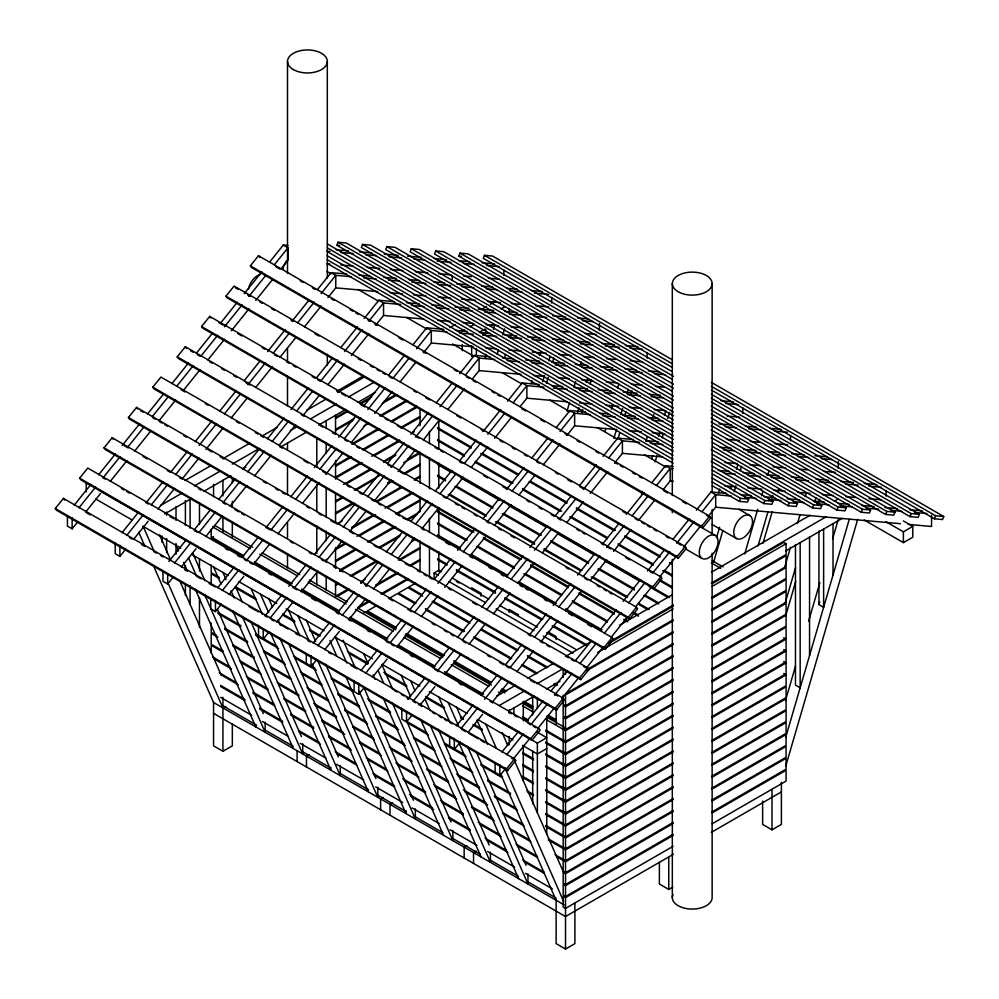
<?xml version="1.0" encoding="UTF-8"?>
<svg xmlns="http://www.w3.org/2000/svg" width="999" height="999" viewBox="0 0 999 999"><rect width="100%" height="100%" fill="white"/><g stroke="black" fill="none" stroke-linecap="round" stroke-linejoin="round"><path stroke-width="1.5" d="M485.152 357.842L486.026 354.857M493.419 329.47L494.73 324.987M497.152 354.295L498.451 349.825M502.809 334.89L504.545 328.921M504.645 357.48L505.519 354.495M510.739 336.551L511.613 333.554M531.181 383.666L532.042 380.694M539.423 355.357L540.297 352.385M542.732 381.643L544.467 375.674M548.813 360.776L550.112 356.306M546.441 383.366L548.189 377.385M552.547 362.425L553.846 357.942M566.982 411.301L569.592 402.36M573.926 387.462L575.674 381.506M580.444 365.11L581.318 362.137M577.672 412.25L578.97 407.779M586.351 382.455L587.225 379.47M581.805 412.512L582.679 409.528M590.084 384.103L591.396 379.62M604.957 431.493L605.831 428.509M611.475 409.14L612.774 404.67M617.557 388.274L618.856 383.803M613.91 438.399L616.52 429.458M620.854 414.56L622.602 408.603M626.935 393.693L628.246 389.223M618.044 438.673L619.78 432.692M624.575 416.246L625.886 411.763M631.118 393.818L631.992 390.821M645.978 441.246L647.277 436.775M652.921 417.407L653.796 414.423M641.458 494.343L642.332 491.371M651.885 458.578L652.759 455.606M658.403 436.238L659.265 433.254M664.485 415.372L665.784 410.901M655.144 461.85L656.892 455.869M662.125 437.924L663.423 433.429M667.794 418.481L669.53 412.5M718.456 493.531L719.755 489.06M716.545 537.699L719.592 527.26M730.881 488.523L731.755 485.539M736.525 469.155L737.836 464.685M713.661 562.025L722.814 530.619M734.153 491.733L735.901 485.751M740.259 470.804L741.57 466.321M744.705 553.946L757.729 509.253M761.65 495.841L762.949 491.371M767.731 474.975L769.03 470.504M758.004 545.966L767.994 511.688M771.902 498.276L772.764 495.304M762.974 543.319L772.127 511.913M777.796 492.482L778.671 489.485M784.852 566.683L790.496 547.315M797.452 523.476L800.062 514.535M805.269 496.653L806.143 493.681M785.114 603.396L795.541 567.632M814.66 502.072L815.958 497.602M785.701 615.834L795.728 581.443M818.83 502.185L819.704 499.2M785.501 700.474L795.516 666.133M808.578 621.328L819.892 582.504M832.517 539.198L838.173 519.792M823.626 529.095L823.626 607.305L818.93 604.595L819.792 601.673M785.738 737.25L849.3 519.23M785.751 766.108L857.679 519.38M673.301 439.448L336.963 245.267L338.137 242.245L346.266 242.969L673.151 431.693M673.226 419.83L370.654 245.155L362.525 244.418L361.351 247.452L673.376 427.597M673.289 407.979L395.042 247.327L386.913 246.603L385.739 249.625L673.451 415.734M673.363 396.116L419.418 249.5L411.288 248.776L410.114 251.798L672.165 403.097M673.438 384.253L443.806 251.686L435.676 250.961L434.503 253.983L672.24 391.233M672.315 379.37L458.891 256.156L460.064 253.134L468.194 253.858L672.152 371.616M672.227 359.765L492.569 256.044L484.453 255.319L483.279 258.341L672.377 367.52M739.347 501.386L740.521 498.364L748.651 499.088L747.477 502.11L739.347 501.386L712.337 485.789M763.736 503.558L764.909 500.536L773.039 501.261L771.865 504.283L763.736 503.558L712.399 473.926M788.124 505.744L789.297 502.709L797.414 503.446L796.253 506.468L788.124 505.744L711.126 461.288M812.499 507.917L813.673 504.895L821.802 505.619L820.629 508.641L812.499 507.917L711.201 449.425M836.887 510.089L838.061 507.067L846.19 507.792L845.017 510.826L836.887 510.089L711.263 437.574M861.275 512.275L862.449 509.253L870.579 509.977L869.405 512.999L861.275 512.275L711.338 425.711M885.663 514.448L886.825 511.426L894.954 512.15L893.78 515.172L885.663 514.448L711.413 413.848M910.039 516.633L911.213 513.611L919.342 514.335L918.168 517.357L910.039 516.633L711.475 401.998M934.427 518.806L935.601 515.784L943.73 516.508L942.556 519.53L934.427 518.806L711.55 390.134M55.27 508.516L63.399 498.401L514.547 758.878L515.721 760.539L507.592 770.654L56.444 510.189L55.27 508.516L506.431 768.98L507.592 770.654M79.658 478.184L87.787 468.069L538.936 728.533L540.109 730.207L531.98 740.321L80.832 479.845L79.658 478.184L530.806 738.648L531.98 740.321M104.046 447.839L112.175 437.737L563.324 698.201L564.497 699.874L556.368 709.989L105.22 449.513L104.046 447.839L555.194 708.316L556.368 709.989M128.421 417.507L136.551 407.392L587.712 667.869L588.886 669.542L580.756 679.645L129.595 419.18L128.421 417.507L579.582 677.984L580.756 679.645M152.81 387.175L160.939 377.06L612.087 637.537L613.261 639.198L605.132 649.313L153.983 388.848L152.81 387.175L603.958 647.652L605.132 649.313M177.198 356.843L185.327 346.728L636.475 607.205L637.649 608.866L629.52 618.98L178.371 358.504L177.198 356.843L628.346 617.307L629.52 618.98M201.586 326.511L209.703 316.396L660.863 576.86L662.037 578.533L653.908 588.648L202.747 328.172L201.586 326.511L652.734 586.975L653.908 588.648M225.961 296.166L234.091 286.064L685.252 546.528L686.425 548.201L678.296 558.304L227.135 297.839L225.961 296.166L677.122 556.643L678.296 558.304M250.349 265.834L258.479 255.719L709.627 516.196L710.801 517.869L702.672 527.971L701.498 526.311L250.349 265.834L251.523 267.507L715.284 535.452A13.274 7.667 -60 0 1 711.076 556.006A13.274 7.667 -60 0 1 699.587 549.375A13.274 7.667 -60 0 1 715.284 535.452M74.276 505.094L90.884 484.44M98.701 474.712L115.297 454.058M122.14 445.554L139.723 423.676M147.54 413.961L163.162 394.518M171.953 383.579L188.561 362.924M196.378 353.209L212 333.766M220.791 322.827L237.4 302.173M244.243 293.656L261.825 271.79M269.63 262.063L283.304 245.055L287.974 245.467M78.971 507.804L95.579 487.15M103.384 477.422L119.992 456.768M127.81 447.053L143.431 427.609M152.223 416.67L167.857 397.227M176.648 386.288L193.257 365.634M201.074 355.919L217.67 335.252M224.513 326.748L242.095 304.882M248.926 296.366L265.534 275.712M274.325 264.772L287.999 247.764L283.304 245.055M67.433 516.383L67.433 526.111L72.128 528.821L77.997 521.54M85.802 511.813L100.462 493.581M110.227 481.431L126.836 460.776M134.64 451.061L150.275 431.618M159.066 420.679L175.674 400.025M183.491 390.297L200.087 369.642M207.904 359.927L224.513 339.26M231.343 330.756L248.926 308.891M255.769 300.374L272.377 279.72M281.169 268.781L287.999 260.277L287.999 247.764M122.053 532.679L138.649 512.025M146.466 502.297L163.074 481.643M170.891 471.915L187.5 451.261M195.305 441.546L211.913 420.891M219.73 411.163L236.338 390.509M244.143 380.781L259.777 361.338M267.595 351.623L285.177 329.745M292.008 321.241L308.616 300.587M317.407 289.648L331.081 272.64L346.616 274.026M126.736 535.389L143.344 514.735M151.161 505.007L167.77 484.353M175.587 474.625L192.183 453.971M199.026 445.467L216.608 423.588M224.425 413.873L240.047 394.43M247.864 384.715L265.447 362.837M273.264 353.122L288.886 333.678M297.677 322.739L314.285 302.085M321.129 293.569L335.776 275.349L351.311 276.735M115.21 542.569L115.21 553.696L119.905 556.406L125.762 549.113M133.579 539.398L148.227 521.166M158.004 509.015L174.6 488.361M182.417 478.633L199.026 457.979M205.856 449.475L223.439 427.597M231.256 417.882L246.89 398.439M255.682 387.5L272.29 366.845M280.095 357.13L295.729 337.687M304.52 326.748L321.129 306.094M327.959 297.577L335.776 287.862L335.776 275.349L331.081 272.64M168.843 561.475L186.426 539.597M194.243 529.882L209.865 510.439M218.656 499.5L235.264 478.846M243.082 469.118L259.69 448.464M267.507 438.748L284.103 418.094M290.946 409.578L308.529 387.712M316.346 377.984L331.968 358.541M340.759 347.615L357.367 326.948M364.198 318.444L378.858 300.224L394.38 301.611M174.513 562.974L190.147 543.531M198.938 532.592L215.534 511.938M223.351 502.21L239.96 481.555M247.777 471.828L264.385 451.173M272.19 441.458L288.798 420.791M296.616 411.076L312.237 391.633M321.029 380.694L337.637 360.04M344.48 351.536L362.063 329.658M368.893 321.154L383.554 302.934L400.636 304.458M162.987 571.553L162.987 581.281L167.682 583.99L173.539 576.698M181.356 566.982L196.004 548.751M205.769 536.6L222.377 515.946M230.195 506.218L246.803 485.564M254.608 475.836L271.216 455.182M279.033 445.467L295.642 424.8M303.446 415.084L319.081 395.641M327.872 384.702L344.48 364.048M351.311 355.544L368.893 333.666M375.736 325.162L383.554 315.447L383.554 302.934L378.858 300.224M217.595 587.837L234.203 567.182M242.02 557.467L258.616 536.8M266.433 527.085L283.042 506.431M290.859 496.703L307.455 476.048M314.298 467.544L331.88 445.666M338.723 437.162L355.319 416.508M364.111 405.569L379.745 386.126M388.536 375.187L404.158 355.744M412.949 344.817L426.623 327.797L443.706 329.333M222.29 590.546L238.898 569.892M246.703 560.177L263.311 539.51M271.129 529.795L286.75 510.352M295.542 499.413L312.15 478.758M319.967 469.031L336.576 448.376M344.393 438.661L360.989 418.007M367.832 409.49L385.414 387.624M393.231 377.897L408.853 358.454M416.67 348.738L431.318 330.507L446.853 331.893M210.764 599.125L210.764 608.866L215.447 611.575L221.316 604.283M229.121 594.555L243.781 576.336M253.546 564.185L270.155 543.518M277.959 533.803L294.568 513.149M302.385 503.421L318.993 482.767M325.824 474.263L342.432 453.608M351.223 442.669L366.858 423.226M374.662 413.499L392.245 391.633M400.062 381.905L415.696 362.462M423.501 352.747L431.318 343.019L431.318 330.507L426.623 327.797M265.372 615.421L281.98 594.767M288.811 586.263L306.393 564.385M314.21 554.67L329.832 535.227M338.624 524.288L355.232 503.633M363.049 493.906L378.671 474.463M387.462 463.536L404.071 442.869M410.914 434.365L428.496 412.5M436.313 402.772L451.935 383.329M459.752 373.614L474.4 355.382L489.935 356.768M270.067 618.131L286.663 597.477M294.48 587.749L311.089 567.095M318.906 557.38L335.502 536.713M343.319 526.997L358.953 507.554M367.744 496.615L384.34 475.961M391.183 467.457L408.766 445.579M415.609 437.075L432.205 416.421M440.022 406.693L456.63 386.039M465.422 375.1L479.095 358.092L494.63 359.478M258.529 625.324L258.529 636.438L263.224 639.148L269.081 631.868M276.898 622.14L292.532 602.697M301.323 591.758L317.919 571.103M325.736 561.388L342.345 540.721M350.162 531.006L365.784 511.563M374.575 500.624L391.183 479.97M398.027 471.466L415.609 449.587M423.414 439.872L439.048 420.429M447.839 409.49L464.448 388.836M472.252 379.108L479.095 370.604L479.095 358.092L474.4 355.382M313.137 643.006L329.745 622.352M337.562 612.624L354.17 591.97M361.001 583.466L378.584 561.588M386.401 551.873L402.035 532.43M410.826 521.49L427.422 500.836M435.239 491.108L451.848 470.454M459.665 460.739L476.261 440.072M483.104 431.568L500.686 409.702M507.529 401.186L522.177 382.967L539.26 384.49M317.832 645.716L334.44 625.062M342.257 615.334L358.866 594.68M365.696 586.176L382.305 565.509M391.096 554.582L406.718 535.139M415.509 524.2L432.117 503.546M439.935 493.818L455.556 474.375M464.348 463.449L480.956 442.782M487.799 434.278L504.408 413.623M513.199 402.684L526.873 385.676L543.956 387.2M306.306 654.295L306.306 664.023L311.001 666.733L316.858 659.44M324.675 649.725L339.323 631.493M349.088 619.343L365.696 598.688M373.514 588.96L389.135 569.517M397.927 558.591L414.535 537.924M422.352 528.209L438.961 507.554M446.765 497.827L463.374 477.172M471.191 467.445L487.799 446.79M494.63 438.286L511.238 417.632M520.029 406.693L526.873 398.189L526.873 385.676L522.177 382.967M360.914 670.591L377.522 649.924M385.339 640.209L401.935 619.555M409.752 609.827L426.361 589.173M434.178 579.445L450.774 558.791M457.617 550.287L475.199 528.409M483.017 518.693L498.638 499.25M506.456 489.535L524.038 467.657M531.855 457.942L547.477 438.499M556.268 427.56L569.954 410.552L585.476 411.938M365.609 673.301L382.217 652.634M390.022 642.919L405.656 623.476M414.448 612.537L431.056 591.883M437.887 583.379L455.469 561.5M463.286 551.785L478.921 532.342M487.712 521.403L504.308 500.749M512.125 491.021L527.759 471.578M536.55 460.651L553.146 439.985M559.989 431.481L574.637 413.249L590.172 414.647M354.083 680.481L354.083 691.608L358.766 694.317L363.648 688.236M372.44 677.31L387.1 659.078M396.865 646.927L413.474 626.273M421.291 616.545L437.887 595.891M444.73 587.387L462.312 565.509M470.129 555.794L485.751 536.351M494.542 525.412L511.151 504.757M518.968 495.029L534.59 475.586M543.381 464.66L559.989 443.993M566.833 435.489L574.637 425.774L574.637 413.249L569.954 410.552M407.717 699.387L425.299 677.509M433.104 667.794L448.738 648.351M457.53 637.412L474.138 616.758M481.943 607.03L498.551 586.376M506.368 576.648L522.976 555.993M529.807 547.489L547.39 525.611M555.207 515.896L570.841 496.453M579.632 485.514L596.228 464.86M603.071 456.356L617.719 438.124L633.254 439.51M413.386 700.873L429.982 680.219M437.799 670.504L454.408 649.837M462.225 640.122L478.821 619.467M486.638 609.74L503.246 589.085M511.063 579.358L527.659 558.703M534.502 550.199L551.111 529.545M559.902 518.606L575.524 499.163M583.341 489.448L600.923 467.569M608.741 457.854L622.414 440.834L639.497 442.357M401.848 709.452L401.848 719.193L406.543 721.902L412.4 714.61M420.217 704.882L434.865 686.663M444.642 674.512L461.238 653.846M469.055 644.13L485.664 623.476M493.481 613.748L510.089 593.094M517.894 583.366L534.502 562.712M542.32 552.996L557.942 533.553M566.733 522.614L583.341 501.96M590.184 493.456L607.767 471.578M614.597 463.074L622.414 453.346L622.414 440.834L617.719 438.124M456.456 725.749L473.064 705.094M480.881 695.366L497.49 674.712M505.307 664.997L521.903 644.33M529.72 634.615L546.328 613.96M553.159 605.444L570.741 583.578M577.584 575.074L594.193 554.42M602.984 543.481L618.606 524.038M626.423 514.31L644.005 492.445M651.823 482.717L665.496 465.709L673.264 466.408M461.151 728.458L477.759 707.804M484.602 699.3L502.185 677.422M509.989 667.707L525.624 648.264M534.415 637.325L551.023 616.67M558.828 606.942L574.462 587.499M583.254 576.56L599.862 555.906M606.693 547.402L624.275 525.524M632.092 515.809L647.727 496.366M656.518 485.427L670.192 468.419L673.289 468.693M449.625 737.037L449.625 746.765L454.32 749.475L460.177 742.182M467.994 732.467L482.642 714.235M492.407 702.085L509.015 681.43M516.833 671.715L533.441 651.048M541.246 641.333L557.854 620.679M565.671 610.951L581.306 591.508M590.097 580.569L606.693 559.915M613.536 551.411L631.118 529.532M638.935 519.817L654.557 500.374M663.348 489.435L670.192 480.931L670.192 468.419L665.496 465.709M501.96 752.022L518.568 731.368M526.386 721.64L542.994 700.986M550.799 691.258L567.407 670.604M575.224 660.888L590.859 641.445M599.65 630.506L616.246 609.852M623.089 601.348L640.671 579.47M647.502 570.966L664.11 550.312M672.901 539.373L689.51 518.718M696.34 510.202L711.001 491.983L726.523 493.369M506.655 754.732L523.264 734.078M531.081 724.35L547.677 703.696M554.52 695.192L572.102 673.314M579.919 663.598L595.541 644.155M604.333 633.216L620.941 612.562M628.758 602.834L644.38 583.391M653.171 572.464L669.78 551.798M676.623 543.294L694.205 521.428M702.01 511.7L715.696 494.692L731.218 496.078M495.129 763.311L495.129 773.039L499.825 775.748L505.681 768.456M513.498 758.74L529.12 739.297M537.912 728.358L554.52 707.704M562.337 697.976L578.945 677.322M586.75 667.607L603.359 646.94M611.176 637.225L627.784 616.57M635.589 606.843L652.197 586.188M660.014 576.46L676.623 555.806M683.453 547.302L701.036 525.437M708.853 515.709L715.696 507.205L715.696 494.692L711.001 491.983M506.431 768.98L514.547 758.878M530.806 738.648L538.936 728.533M555.194 708.316L563.324 698.201M579.582 677.984L587.712 667.869M603.958 647.652L612.087 637.537M628.346 617.307L636.475 607.205M652.734 586.975L660.863 576.86M677.122 556.643L685.252 546.528M701.498 526.311L709.627 516.196M337.175 391.071L362.587 376.398M185.04 480.531L210.714 465.709M222.877 458.691L249.887 443.094M262.05 436.063L276.91 427.485M306.631 410.327L325.549 399.413M337.699 392.395L364.722 376.785M449.837 327.647L455.232 324.538M480.906 309.715L486.313 306.593M490.359 304.258L495.766 301.136M160.652 505.444L182.268 492.969M194.43 485.951L220.092 471.128M232.255 464.11L259.278 448.501M290.347 430.569L297.103 426.673M310.614 418.868L336.276 404.046M348.439 397.028L374.113 382.205M461.925 331.506L464.622 329.945M470.029 326.835L474.075 324.488M501.098 308.891L505.157 306.556M164.71 513.948L191.733 498.339M203.883 491.321L230.906 475.724M243.069 468.706L245.766 467.145M280.894 446.865L306.556 432.043M318.718 425.025L345.741 409.428M357.892 402.41L375.462 392.27M479.483 332.205L484.89 329.083M490.297 325.974L492.994 324.413M335.514 417.495L347.552 410.552M359.578 403.596L371.616 396.653M335.514 418.581L347.552 411.638M360.914 403.908L370.279 398.514M335.514 429.42L354.233 418.606M383.641 401.635L395.679 394.68M335.514 430.507L352.897 420.467M382.305 403.484L397.015 394.992M379.632 415.871L406.368 400.424M363.586 426.211L368.943 423.126M380.969 416.183L407.704 400.736M351.561 443.993L378.296 428.559M390.334 421.615L417.07 406.181M352.897 444.305L379.632 428.871M391.67 421.928L417.07 407.255M335.514 465.184L350.224 456.693M362.25 449.75L387.649 435.077M401.024 427.36L419.742 416.558M213.561 536.675L211.214 538.036L243.569 556.718M335.514 466.271L351.561 457.005M363.586 450.062L388.998 435.389M401.024 428.446L419.742 417.632M335.514 477.097L359.578 463.211M371.616 456.268L399.687 440.059M411.725 433.104L414.398 431.568M335.514 478.184L362.25 462.749M374.288 455.806L399.687 441.133M343.531 484.39L370.279 468.956M383.641 461.238L395.679 454.295M346.216 483.928L371.616 469.268M383.641 462.325L395.679 455.369M335.514 500.949L342.195 497.09M354.233 490.134L379.632 475.474M407.704 459.265L419.742 452.322M335.514 502.035L343.531 497.402M355.569 490.447L375.624 478.871M403.696 462.662L419.742 453.409M335.514 512.862L352.897 502.834M387.649 482.767L390.334 481.218M403.696 473.501L419.742 464.235M335.514 513.948L354.233 503.146M387.649 483.853L393.007 480.756M405.032 473.813L419.742 465.322M336.85 524.013L342.195 520.929M375.624 501.635L401.024 486.963M414.398 479.245L419.742 476.161M376.96 501.948L402.36 487.275M414.398 480.332L419.742 477.247M351.561 527.447L372.952 515.097M384.977 508.154L411.725 492.719M351.561 528.533L375.624 514.635M387.649 507.692L413.062 493.031M335.514 548.626L344.88 543.231M356.905 536.288L383.641 520.841M395.679 513.898L419.742 499.999M335.514 549.712L346.216 543.543M359.578 535.826L384.977 521.153M397.015 514.21L419.742 501.086M335.514 560.551L355.569 548.975M367.607 542.032L394.343 526.585M406.368 519.642L419.742 511.925M335.514 561.638L355.569 550.062M368.943 542.345L395.679 526.898M407.704 519.955L417.07 514.547M339.523 570.154L366.271 554.72M378.296 547.777L399.687 535.427M339.523 571.241L367.607 555.032M379.632 548.089L399.687 536.513M335.514 584.403L338.186 582.854M350.224 575.911L375.624 561.238M411.725 540.397L414.398 538.861M335.514 585.476L338.186 583.94M351.561 576.223L376.96 561.55M411.725 541.483L415.734 539.173M335.514 596.316L348.888 588.598M360.914 581.655L364.922 579.333M398.351 560.039L419.742 547.689M336.85 596.628L348.888 589.685M360.914 582.742L363.586 581.193M399.687 560.352L419.742 548.776M375.624 585.089L397.015 572.739M409.041 565.784L419.742 559.615M375.624 586.163L398.351 573.051M410.377 566.096L419.742 560.701M358.241 607.042L368.943 600.861M380.969 593.918L407.704 578.483M358.241 608.129L370.279 601.173M382.305 594.23L407.704 579.57M363.861 613.011L366.546 611.463L396.216 628.583M375.524 606.268L367.482 610.913L395.804 627.272M389.473 598.226L397.515 593.581L415.047 603.696M415.484 583.204L408.778 587.075L422.265 594.855M434.115 579.183L434.115 572.989L438.811 570.279L441.508 571.84M225.637 706.355L222.939 707.916L168.094 583.116M213.561 702.247L213.561 745.841L222.939 751.26L232.33 745.841L232.33 724.05M309.178 754.582L306.481 756.143L306.481 766.982M496.553 696.253L515.459 685.326M527.622 678.309L553.284 663.498M565.446 656.468L591.121 641.658M619.492 625.274L672.177 594.855M711.35 572.24L809.977 515.297M834.29 501.261L838.348 498.913M499.175 705.569L524.85 690.746M537.012 683.728L562.674 668.905M611.313 640.834L673.451 604.957M711.288 583.116L826.111 516.82M608.903 643.306L673.451 606.043M712.462 583.516L783.74 542.37L786.088 543.718L786.088 554.557L712.112 597.265M597.802 652.422L673.114 608.94M712.112 586.425L786.088 543.718M508.641 710.951L534.303 696.128M546.465 689.11L559.977 681.306M785.589 551.048L842.332 518.294M588.386 668.706L673.114 619.78M587.037 670.566L673.114 620.866M712.112 598.351L786.088 555.644L786.088 566.483L712.112 609.19M383.316 797.389L380.619 798.95L380.619 809.789M565.521 693.818L673.114 631.705M673.114 632.792L565.521 694.904L565.521 705.744L563.174 704.382L563.174 695.104M712.112 610.264L786.088 567.569L786.088 578.396L712.112 621.103M392.707 802.809L390.01 804.37L390.01 815.209M565.521 705.744L673.114 643.631M673.114 655.544L565.521 717.669L563.174 716.308L563.174 705.469L565.521 706.83L673.114 644.705M712.112 622.19L786.088 579.482L786.088 590.322L712.112 633.029M673.114 667.469L565.521 729.582L563.174 728.234L563.174 717.394L565.521 718.743L673.114 656.63M712.112 634.115L786.088 591.408L786.088 602.247L712.112 644.954M527.909 737.674L537.362 743.131L546.753 737.712L537.287 732.255M885.851 521.665L903.408 531.805L912.786 526.386L912.786 537.225L903.408 542.632L864.235 520.017M565.521 727.959L563.174 729.32L563.174 740.159M545.641 719.193L565.521 730.669L673.114 668.556M712.112 646.041L786.088 603.334L786.088 614.16L712.112 656.867M546.753 748.551L537.362 753.97L522.502 745.391M565.521 739.884L563.174 741.233L563.174 752.072M545.641 730.032L565.521 741.508L673.114 679.395M545.641 731.118L565.521 742.594L673.114 680.469M712.112 657.954L786.088 615.247L786.088 626.086L712.112 668.793M565.521 751.797L563.174 753.159L563.174 763.998M545.641 741.957L565.521 753.433L673.114 691.308M545.641 743.031L565.521 754.507L673.114 692.394M712.112 669.879L786.088 627.172L786.088 638.011L712.112 680.719M565.521 763.723L563.174 765.084L563.174 775.923M545.641 753.87L565.521 765.346L673.114 703.234M545.641 754.957L565.521 766.433L673.114 704.32M712.112 681.805L786.088 639.098L786.088 649.937L712.112 692.632M565.521 775.649L563.174 776.997L563.174 787.836M545.641 765.796L565.521 777.272L673.114 715.159M545.641 766.882L565.521 778.358L673.114 716.233M712.112 693.718L786.088 651.011L786.088 661.85L712.112 704.557M565.521 787.574L563.174 788.923L563.174 799.762M466.858 845.616L464.16 847.177L464.16 858.016M545.641 777.721L565.521 789.198L673.114 727.072M545.641 778.795L565.521 790.271L673.114 728.159M712.112 705.644L786.088 662.936L786.088 673.776L712.112 716.483M476.236 851.036L473.538 852.597L473.538 863.436M565.521 799.487L563.174 800.848L563.174 811.688M545.641 789.635L565.521 801.111L673.114 738.998M545.641 790.721L565.521 802.197L673.114 740.084M712.112 717.569L786.088 674.862L786.088 685.701L712.112 728.396M565.521 811.413L563.174 812.761L563.174 823.601M545.641 801.56L565.521 813.036L673.114 750.923M545.641 802.647L565.521 814.123L673.114 751.997M712.112 729.482L786.088 686.775L786.088 697.614L712.112 740.321M545.641 813.486L565.521 824.962L673.114 762.836M545.641 814.572L565.521 826.036L673.114 763.923M712.112 741.408L786.088 698.701L786.088 709.54L712.112 752.247M545.641 825.399L565.521 836.875L673.114 774.762M545.641 826.485L565.521 837.961L673.114 775.848M712.112 753.333L786.088 710.626L786.088 721.465L712.112 764.16M548.339 838.885L565.521 848.8L673.114 786.688M548.339 839.972L565.521 849.887L673.114 787.761M712.112 765.246L786.088 722.539L786.088 733.378L712.112 776.086M555.082 854.694L565.521 860.726L673.114 798.601M556.431 856.555L565.521 861.812L673.114 799.687M712.112 777.172L786.088 734.465L786.088 745.304L712.112 788.011M563.174 860.451L563.174 871.29L565.521 872.639L673.114 810.526M673.114 822.452L565.521 884.565L563.174 883.216L563.174 872.377L565.521 873.725L673.114 811.613M712.112 789.098L786.088 746.39L786.088 757.23L712.112 799.924M673.114 834.365L565.521 896.49L563.174 895.129L563.174 884.29L565.521 885.651L673.114 823.526M712.112 801.011L786.088 758.303L786.088 769.143L712.112 811.85M673.114 846.29L565.521 908.403L563.174 907.055L563.174 896.215L565.521 897.577L673.114 835.451M712.112 812.936L786.088 770.229L786.088 781.068L712.112 823.775M673.451 854.22L565.521 916.533L213.561 713.336M711.238 832.404L781.393 791.907M556.131 900.037L556.131 943.63L565.521 949.05L574.9 943.63L574.9 903.146M659.377 862.349L659.377 884.028L668.768 889.447L672.789 887.124M762.624 801.061L762.624 824.412L772.002 829.832L781.393 824.412L781.393 782.379M336.963 245.267L339.672 245.504M458.891 256.156L461.6 256.406M336.114 249.775L348.539 250.886M359.403 251.848L371.828 252.959M384.253 254.071L398.239 255.319M407.555 256.156L421.528 257.405M433.953 258.516L446.378 259.628M458.803 260.727L469.667 261.701M482.092 262.812L494.517 263.923M326.823 251.236L329.932 251.511M340.809 252.485L353.234 253.596M365.659 254.708L376.523 255.669M388.948 256.78L401.373 257.892M413.798 259.003L424.662 259.977M437.087 261.089L451.073 262.337M463.499 263.436L474.363 264.41M486.788 265.522L499.213 266.633M326.823 263.748L329.932 264.023M340.809 264.997L353.234 266.109M367.207 267.357L379.632 268.469M390.497 269.43L402.922 270.542M415.347 271.653L427.772 272.764M438.648 273.738L451.073 274.85M463.499 275.961L471.253 276.648M488.349 278.172L499.213 279.146M359.041 275.137L369.905 276.111M383.891 277.36L396.316 278.459M408.728 279.57L419.605 280.544M433.578 281.793L444.455 282.767M456.88 283.878L467.744 284.84M481.73 286.089L492.594 287.063M506.58 288.311L517.445 289.285M531.418 290.534L542.295 291.508M363.736 277.847L376.148 278.958M388.574 280.07L399.45 281.031M411.875 282.143L425.849 283.391M438.274 284.503L450.699 285.614M461.575 286.588L474.001 287.7M486.413 288.798L497.29 289.772M509.715 290.884L522.14 291.995M534.565 293.107L548.538 294.355M335.776 287.862L377.709 291.608M390.134 292.719L402.56 293.831M413.424 294.792L425.849 295.904M438.274 297.015L450.699 298.127M461.575 299.101L475.549 300.349M487.974 301.461L500.399 302.572M511.263 303.534L520.591 304.37M536.113 305.756L548.538 306.868M406.805 302.722L419.23 303.821M431.655 304.932L442.532 305.906M454.957 307.018L468.931 308.266M478.246 309.103L493.781 310.489M504.645 311.451L517.07 312.562M529.495 313.674L540.372 314.648M552.797 315.759L565.222 316.87M577.647 317.982L588.511 318.943M411.501 305.432L423.926 306.531M436.351 307.642L448.776 308.753M459.652 309.727L472.065 310.839M484.49 311.95L495.367 312.912M509.34 314.161L521.765 315.272M534.19 316.383L546.615 317.495M559.04 318.606L569.917 319.58M582.342 320.679L593.206 321.653M383.554 315.447L423.926 319.056M437.899 320.304L450.324 321.403M462.749 322.515L473.626 323.489M486.051 324.6L498.476 325.711M510.901 326.823L521.765 327.784M534.19 328.896L546.615 330.007M560.589 331.256L568.356 331.955M585.439 333.479L596.316 334.453M456.131 330.432L467.008 331.406M479.433 332.517L490.297 333.491M504.283 334.74L516.708 335.851M527.572 336.813L539.997 337.924M552.422 339.036L563.299 340.01M577.272 341.258L589.697 342.37M602.122 343.481L614.547 344.593M625.411 345.554L637.837 346.665M459.278 333.004L473.251 334.253M482.567 335.09L496.553 336.338M508.978 337.45L521.403 338.561M532.267 339.523L544.692 340.634M557.117 341.745L569.542 342.857M580.407 343.831L592.832 344.942M605.257 346.041L619.243 347.29M630.107 348.264L642.532 349.375M431.318 343.019L473.251 346.765M485.676 347.877L496.553 348.851M508.978 349.962L521.403 351.074M532.267 352.048L546.241 353.284M558.666 354.395L571.091 355.507M583.516 356.618L594.393 357.592M606.818 358.703L616.133 359.528M630.107 360.776L642.532 361.888M502.36 357.879L513.224 358.853M525.649 359.965L539.635 361.213M552.047 362.312L564.472 363.424M575.349 364.398L587.774 365.509M600.199 366.621L612.624 367.732M625.049 368.843L635.913 369.805M648.339 370.916L659.215 371.89M507.055 360.589L519.468 361.7M531.893 362.812L542.769 363.773M555.194 364.885L567.619 365.996M581.593 367.245L592.469 368.219M606.443 369.468L617.32 370.442M629.745 371.553L642.157 372.652M654.582 373.763L665.459 374.737M479.095 370.604L521.028 374.35M533.454 375.462L544.318 376.436M558.304 377.684L569.168 378.646M581.593 379.757L592.469 380.731M606.443 381.98L617.32 382.954M631.293 384.203L642.157 385.177M656.143 386.426L663.91 387.113M551.685 385.602L562.549 386.576M574.974 387.674L587.4 388.786M598.276 389.76L610.701 390.871M623.126 391.983L637.1 393.231M649.525 394.343L660.389 395.304M720.966 400.724L733.391 401.835M553.271 388.037L567.245 389.285M579.67 390.384L592.095 391.496M604.52 392.607L615.396 393.581M627.809 394.692L640.234 395.804M651.111 396.765L663.536 397.877M725.661 403.434L738.074 404.545M526.873 398.189L567.245 401.798M579.67 402.909L592.095 404.008M606.068 405.257L618.493 406.368M629.37 407.342L641.795 408.454M654.22 409.565L665.084 410.539M727.21 416.084L739.635 417.195M599.45 413.186L608.778 414.011M622.752 415.259L635.177 416.371M647.602 417.482L658.466 418.456M719.043 423.863L731.468 424.975M745.441 426.223L756.318 427.197M770.291 428.446L781.156 429.408M602.597 415.746L615.022 416.858M627.447 417.969L638.311 418.943M652.297 420.192L663.161 421.166M725.286 426.71L736.151 427.684M748.576 428.796L761.001 429.907M774.987 431.156L787.412 432.255M574.637 425.774L616.57 429.52M628.995 430.619L641.42 431.73M652.297 432.704L664.722 433.816M726.835 439.36L739.26 440.472M750.137 441.446L759.452 442.282M774.987 443.668L787.412 444.78M645.679 440.621L658.104 441.733M720.217 447.277L731.093 448.251M743.518 449.363L755.943 450.474M768.368 451.585L779.232 452.559M791.658 453.658L804.083 454.77M814.959 455.744L827.384 456.855M650.374 443.331L662.799 444.443M723.363 449.85L734.228 450.824M748.214 452.072L760.639 453.184M773.064 454.295L785.476 455.407M797.901 456.518L808.778 457.48M821.203 458.591L832.067 459.565M622.414 453.346L662.799 456.955M724.912 462.512L737.337 463.611M749.762 464.722L760.639 465.696M773.064 466.808L785.476 467.919M799.462 469.168L807.229 469.855M824.312 471.391L835.176 472.352M718.293 470.429L729.17 471.391M743.144 472.639L754.02 473.613M766.445 474.725L778.87 475.836M791.295 476.948L802.16 477.922M816.133 479.17L828.558 480.269M840.983 481.381L853.408 482.492M864.285 483.466L876.71 484.577M724.55 473.276L735.414 474.25M747.839 475.349L760.264 476.461M771.128 477.435L783.553 478.546M795.978 479.657L808.403 480.769M819.28 481.73L831.705 482.842M845.678 484.09L858.104 485.202M868.98 486.176L881.405 487.287M670.192 480.931L673.289 481.206M724.55 485.789L735.414 486.763M747.839 487.874L761.812 489.123M774.237 490.222L785.114 491.196M797.539 492.307L809.964 493.419M822.389 494.53L833.253 495.504M845.678 496.603L854.994 497.44M868.98 498.688L881.405 499.8M740.509 494.617L751.373 495.591M763.798 496.69L774.675 497.664M787.1 498.776L799.525 499.887M813.498 501.136L824.375 502.11M838.348 503.359L849.212 504.32M861.638 505.432L874.063 506.543M884.939 507.517L897.364 508.628M909.789 509.74L922.214 510.851M745.204 497.327L756.068 498.301M768.493 499.4L780.918 500.511M793.343 501.623L804.207 502.597M816.633 503.708L829.058 504.82M839.934 505.781L852.359 506.893M866.333 508.141L878.758 509.253M891.183 510.364L902.06 511.338M914.485 512.45L926.897 513.561M715.696 507.205L900.499 523.713M908.266 524.4L931.567 526.485L931.567 515.359M711.4 382.38L943.73 516.508M484.453 255.319L672.202 363.711M711.375 386.326L935.601 515.784M711.325 394.23L919.342 514.335M460.064 253.134L673.488 376.348M711.3 398.189L911.213 513.611M711.251 406.094L894.954 512.15M435.676 250.961L673.413 388.211M711.238 410.052L886.825 511.426M903.333 520.916L912.786 526.386M711.188 417.957L870.579 509.977M411.288 248.776L673.338 400.075M711.163 421.903L862.449 509.253M711.113 429.807L846.19 507.792M386.913 246.603L673.264 411.925M712.437 434.54L838.061 507.067M712.399 442.457L821.802 505.619M362.525 244.418L673.201 423.788M712.374 446.403L813.673 504.895M712.324 454.308L797.414 503.446M338.137 242.245L673.126 435.651M712.299 458.266L789.297 502.709M327.285 243.906L673.076 443.556M712.25 466.171L773.039 501.261M327.26 247.864L673.051 447.502M712.225 470.117L764.909 500.536M327.435 251.673L673.239 451.311M327.21 255.769L673.014 455.419M712.175 478.034L748.651 499.088M327.185 259.728L672.989 459.365M712.162 481.98L740.521 498.364M327.372 263.524L673.164 463.174M326.96 271.453L331.019 273.788M358.029 289.385L378.296 301.086M406.655 317.47L426.923 329.158M452.584 343.981L474.2 356.456M502.559 372.839L521.478 383.753M549.837 400.124L570.104 411.825M597.115 427.422L617.382 439.123M644.392 454.72L666.008 467.195M738.948 509.315L749.75 515.546A13.274 7.667 -60 0 1 745.541 536.113A13.274 7.667 -60 0 1 734.053 529.47A13.274 7.667 -60 0 1 749.75 515.546M275.861 266.745L279.907 269.093M300.175 280.794L302.872 282.342M312.325 287.812L315.035 289.36M331.243 298.726L333.941 300.287M350.149 309.64L352.859 311.201M355.557 312.762L358.254 314.323M367.707 319.78L370.417 321.341M374.463 323.676L377.172 325.237M398.776 337.712L402.834 340.06M423.089 351.76L425.799 353.309M454.158 369.692L456.868 371.253M466.321 376.71L469.018 378.271M473.076 380.607L475.774 382.167M491.983 391.533L494.68 393.082M497.39 394.642L500.087 396.203M521.703 408.678L525.749 411.026M540.609 419.605L544.655 421.94M564.922 433.641L567.619 435.202M577.085 440.659L579.782 442.22M595.991 451.573L598.688 453.134M614.897 462.5L617.607 464.048M620.304 465.609L623.001 467.17M632.454 472.627L635.164 474.188M639.21 476.535L641.92 478.096M663.523 490.571L667.582 492.907M682.442 501.486L686.488 503.821M706.755 515.521L710.801 517.869M712.162 524.5L736.475 538.536M712.262 560.714L723.051 566.933M235.264 287.724L237.962 289.285M247.427 294.742L250.125 296.303M259.578 301.76L262.287 303.321M271.74 308.778L274.438 310.339M290.647 319.705L293.344 321.266M314.96 333.741L319.018 336.076M358.179 358.691L360.889 360.252M370.342 365.709L373.039 367.27M377.098 369.618L379.795 371.166M382.505 372.727L385.202 374.288M389.248 376.635L391.958 378.196M413.561 390.671L416.271 392.232M425.724 397.689L429.77 400.025M456.793 415.621L460.839 417.957M481.106 429.657L483.803 431.218M500.012 440.584L502.722 442.132M512.175 447.602L514.872 449.163M524.325 454.62L527.035 456.181M536.488 461.638L539.185 463.199M555.394 472.552L558.091 474.113M567.557 479.57L571.603 481.905M579.707 486.588L583.766 488.936M622.939 511.55L625.636 513.099M635.089 518.568L637.787 520.129M641.845 522.465L644.542 524.025M647.252 525.586L649.949 527.147M653.995 529.482L656.705 531.043M666.158 536.5L668.855 538.061M678.309 543.518L681.018 545.079M711.263 562.849L720.704 568.294M685.801 549.075L702.01 558.441M437.512 427.56L471.228 447.015M482.017 453.246L518.431 474.263M530.569 481.281L566.97 502.297M576.411 507.742L615.521 530.319M624.962 535.776L660.027 556.018M437.512 428.633L471.228 448.101M480.669 453.558L518.431 475.349M529.22 481.58L566.97 503.384M576.411 508.828L614.173 530.631M624.962 536.863L660.027 557.105M669.467 562.549L672.165 564.11M783.74 637.737L786.088 639.098M437.512 439.473L464.485 455.044M475.274 461.276L513.036 483.079M522.477 488.523L561.588 511.101M571.016 516.558L607.429 537.574M618.219 543.806L653.284 564.048M664.073 570.279L672.165 574.949M437.512 440.559L464.485 456.131M475.274 462.362L511.688 483.379M522.477 489.61L560.239 511.413M569.667 516.858L607.429 538.661M618.219 544.892L653.284 565.134M662.724 570.579L672.165 576.036M218.981 322.739L223.039 325.087M237.899 333.654L241.945 336.001M262.213 347.702L264.91 349.25M274.363 354.72L277.073 356.281M286.526 361.738L289.223 363.299M293.281 365.634L295.979 367.195M312.188 376.548L314.885 378.109M317.595 379.67L320.292 381.231M336.501 390.584L339.198 392.145M341.908 393.706L345.954 396.054M360.814 404.62L364.872 406.968M385.127 418.668L387.837 420.217M397.29 425.686L399.987 427.247M416.196 436.6L418.893 438.161M435.102 447.515L437.812 449.075M440.509 450.636L443.206 452.197M459.415 461.55L462.125 463.111M483.728 475.586L487.787 477.934M502.647 486.513L506.693 488.848M526.96 500.549L529.657 502.11M539.11 507.567L541.82 509.128M551.273 514.585L553.97 516.146M558.029 518.481L560.726 520.042M576.935 529.408L579.632 530.956M582.342 532.517L585.039 534.078M601.248 543.444L603.958 545.004M606.655 546.565L610.701 548.901M625.561 557.479L629.62 559.815M649.874 571.515L652.584 573.076M783.74 649.662L786.088 651.011M660.027 579.857L672.165 586.863M660.027 580.943L672.165 587.949M783.74 661.575L786.088 662.936M438.861 464.098L450.999 471.103M463.136 478.109L499.55 499.138M511.688 506.143L546.753 526.386M557.542 532.617L593.943 553.633M604.732 559.865L638.448 579.32M651.935 587.112L669.467 597.227M437.512 464.398L450.999 472.19M460.439 477.634L499.55 500.212M508.991 505.669L546.753 527.472M557.542 533.691L593.943 554.72M604.732 560.938L639.797 581.193M649.238 586.638L668.119 597.539M783.74 673.501L786.088 674.862M437.512 475.237L445.604 479.907M456.393 486.138L492.807 507.167M503.596 513.386L541.358 535.189M550.799 540.634L588.548 562.437M599.338 568.668L634.402 588.911M645.192 595.142L658.678 602.921M437.512 476.323L445.604 480.994M455.044 486.451L492.807 508.241M502.247 513.698L540.009 535.501M550.799 541.72L588.548 563.523M597.989 568.968L634.402 589.997M643.843 595.441L658.678 604.008M449.65 494.168L486.063 515.197M496.853 521.416L534.615 543.219M544.055 548.663L581.805 570.466M592.594 576.698L627.659 596.94M638.448 603.171L649.238 609.402M448.301 494.48L486.063 516.271M495.504 521.728L534.615 544.305M544.055 549.75L580.456 570.779M591.246 576.997L626.311 597.24M638.448 604.258L647.889 609.702M190.547 350.736L193.257 352.297M197.303 354.633L200 356.193M209.465 361.65L212.163 363.211M221.616 368.668L224.313 370.229M233.778 375.686L236.476 377.247M245.929 382.717L249.987 385.052M301.311 414.685L304.008 416.246M320.217 425.599L322.927 427.16M332.38 432.617L335.077 434.178M344.53 439.635L347.24 441.196M356.693 446.653L359.39 448.214M387.762 464.597L391.808 466.933M399.912 471.615L403.971 473.951M443.144 496.565L445.841 498.126M455.294 503.583L458.004 505.144M462.05 507.492L464.747 509.053M474.213 514.51L476.91 516.071M486.363 521.528L489.06 523.089M498.526 528.546L501.223 530.107M510.676 535.564L514.735 537.899M566.058 567.532L568.756 569.093M584.964 578.458L587.674 580.019M597.127 585.476L599.825 587.037M603.883 589.373L606.58 590.933M609.278 592.494L611.987 594.055M634.402 612.749L638.448 615.084M633.054 613.061L638.448 616.171M437.512 511.001L473.926 532.03M483.366 537.474L521.128 559.278M530.569 564.722L568.319 586.525M579.108 592.757L614.173 612.999M624.962 619.23L627.659 620.779M437.512 512.087L472.577 532.33M483.366 538.561L519.78 559.577M530.569 565.809L568.319 587.612M579.108 593.843L614.173 614.085M623.613 619.53L627.659 621.865M437.512 522.927L467.182 540.059M477.972 546.278L514.385 567.307M525.174 573.538L561.588 594.555M572.365 600.786L607.429 621.028M437.512 524.013L465.834 540.359M476.623 546.59L514.385 568.394M523.826 573.838L561.588 595.641M572.365 601.873L607.429 622.115M437.512 534.852L460.439 548.089M471.228 554.308L507.642 575.337M518.431 581.568L556.193 603.359M565.621 608.816L602.035 629.832M437.512 535.926L460.439 549.163M469.88 554.62L507.642 576.423M518.431 582.642L554.845 603.671M565.621 609.889L600.686 630.132M181.019 389.647L185.077 391.995M205.332 403.683L208.042 405.244M236.401 421.628L239.111 423.189M255.319 432.542L258.017 434.103M260.714 435.664L263.424 437.225M279.633 446.578L282.33 448.139M303.946 460.614L307.992 462.962M322.852 471.54L326.91 473.876M347.165 485.576L349.862 487.137M359.328 492.594L362.025 494.155M371.478 499.612L374.175 501.173M378.234 503.508L380.931 505.069M397.14 514.423L399.85 515.984M402.547 517.544L405.244 519.105M421.453 528.459L424.163 530.019M445.766 542.507L449.825 544.842M470.079 556.543L472.789 558.104M488.998 567.457L491.695 569.018M501.148 574.475L503.858 576.036M520.067 585.389L522.764 586.95M525.462 588.511L528.171 590.072M544.38 599.425L547.077 600.986M568.693 613.473L572.739 615.809M587.599 624.387L591.658 626.723M437.512 558.691L446.953 564.135M456.393 569.592L495.504 592.17M504.945 597.614L542.707 619.417M553.496 625.649L587.2 645.117M437.512 559.777L446.953 565.222M456.393 570.679L495.504 593.256M504.945 598.701L541.358 619.73M552.147 625.948L585.851 645.416M471.665 587.799L481.043 593.219L481.043 596.116M518.593 614.897L509.203 609.477L509.203 612.375M548.089 631.93L556.131 636.575L556.131 639.46M452.297 578.059L488.723 599.088M499.512 605.319L537.287 627.135M546.728 632.579L576.411 649.712M456.393 581.518L459.09 583.066M434.115 572.989L438.161 575.324M448.963 581.555L485.377 602.584M496.166 608.816L533.941 630.619M543.381 636.076L573.064 653.209M140.434 410.626L143.132 412.187M152.585 417.644L155.282 419.205M159.34 421.541L162.038 423.101M164.748 424.662L167.445 426.223M183.654 435.576L186.351 437.137M207.967 449.625L212.013 451.96M220.13 456.643L224.176 458.978M263.349 481.593L266.046 483.154M275.499 488.611L278.209 490.172M282.255 492.507L284.965 494.068M306.568 506.543L309.278 508.104M318.731 513.573L321.428 515.122M330.881 520.591L334.94 522.927M349.8 531.505L353.846 533.841M374.113 545.541L376.81 547.102M405.182 563.473L407.879 565.034M417.332 570.491L420.03 572.052L420.042 540.983M424.088 574.4L426.785 575.961M432.192 579.07L429.495 577.509L429.433 546.403M448.401 588.436L451.098 589.997M472.714 602.472L476.773 604.807M528.096 634.44L530.794 636.001M540.247 641.458L542.957 643.019M547.002 645.366L549.712 646.927M565.921 656.281L568.618 657.841M571.316 659.402L574.025 660.963M583.478 666.42L588.886 669.542M433.054 601.086L469.468 622.115M481.593 629.12L518.006 650.137M527.447 655.594L547.677 667.27M422.677 596.178L407.842 587.612L398.451 593.031L415.984 603.159M432.117 601.635L469.867 623.426M480.656 629.657L517.07 650.686M527.859 656.905L546.74 667.807M425.424 608.603L464.535 631.181M473.976 636.638L511.725 658.428M522.514 664.66L537.35 673.226M554.882 683.353L557.579 684.902M425.836 609.927L463.598 631.73M474.375 637.961L510.789 658.978M521.578 665.209L536.413 673.763M553.946 683.89L556.643 685.451M124.151 445.641L128.197 447.977M143.057 456.555L147.115 458.903M167.37 470.591L170.08 472.152M179.533 477.609L182.23 479.17M198.439 488.536L201.136 490.097M222.752 502.572L225.449 504.133M234.915 509.59L238.961 511.925M241.671 513.486L244.368 515.047M265.984 527.522L270.03 529.87M290.297 541.558L292.994 543.119M309.203 552.484L311.9 554.045M321.353 559.502L324.063 561.063M333.516 566.52L336.213 568.081M340.272 570.417L342.969 571.977M364.585 584.452L367.282 586.013M388.898 598.488L392.944 600.836M407.804 609.415L411.863 611.75M432.117 623.451L434.827 625.012M444.28 630.469L446.978 632.03M451.036 634.365L453.733 635.926M463.186 641.383L465.896 642.944M487.5 655.419L490.209 656.98M499.662 662.437L503.708 664.785M506.418 666.345L509.115 667.894M530.731 680.381L534.777 682.717M555.044 694.417L557.742 695.978M561.8 698.313L564.497 699.874M380.919 607.829L383.616 609.39M386.301 610.951L390.347 613.286M393.044 614.847L395.741 616.395M417.32 628.858L420.017 630.406M424.063 632.754L426.76 634.303M436.201 639.76L444.293 644.43M465.871 656.88L468.568 658.441M471.266 660.002L475.312 662.337M478.009 663.885L482.055 666.221M484.752 667.782L487.45 669.342M490.147 670.903L494.193 673.239M509.028 681.793L511.725 683.353M553.521 707.492L557.567 709.827M406.593 633.491L444.343 655.294M453.783 660.751L491.545 682.542M502.335 688.773L506.381 691.108M523.913 701.236L533.354 706.68M548.189 715.247L556.268 719.917M405.644 634.04L443.406 655.844M454.195 662.062L490.609 683.091M501.398 689.31L505.444 691.645M522.976 701.773L532.417 707.217M547.24 715.784L556.68 721.241M214.91 525.536L252.66 547.34M262.1 552.784L299.862 574.587M309.303 580.032L347.065 601.835M357.842 608.066L395.604 629.857M405.045 635.314L442.807 657.117M453.596 663.336L491.346 685.139M500.786 690.584L504.832 692.931M522.365 703.046L533.154 709.278M546.64 717.057L564.173 727.185M212.562 526.885L250.312 548.688M259.752 554.145L297.515 575.936M308.304 582.167L346.066 603.97M355.507 609.415L393.256 631.218M404.046 637.449L440.459 658.466M451.248 664.697L489.011 686.5M498.439 691.945L501.136 693.506M522.714 705.956L533.503 712.187M243.569 555.631L211.214 536.95L211.214 529.208M254.358 561.863L292.12 583.666M301.561 589.11L339.323 610.913M350.112 617.145L387.862 638.935M398.651 645.167L435.064 666.196M444.505 671.64L483.616 694.218M522.714 716.795L528.109 719.904M254.358 562.949L290.771 583.965M301.561 590.197L339.323 612M350.112 618.219L386.513 639.248M397.302 645.479L433.716 666.495M444.505 672.727L482.267 694.517M522.714 717.881L528.109 720.991M102.46 477.534L105.17 479.095M121.379 488.449L124.076 490.01M126.773 491.57L129.483 493.131M145.692 502.497L148.389 504.045M170.005 516.533L174.051 518.868M194.318 530.569L197.015 532.13M225.387 548.501L228.084 550.062M237.537 555.519L240.247 557.08M244.293 559.415L246.99 560.976M249.7 562.537L252.397 564.098M268.606 573.463L271.316 575.012M292.919 587.499L296.978 589.835M311.838 598.413L315.884 600.749M336.151 612.449L338.848 614.01M348.301 619.467L350.999 621.028M367.22 630.381L369.917 631.942M386.126 641.308L388.823 642.869M391.533 644.43L394.23 645.978M410.439 655.344L413.136 656.905M434.752 669.38L438.798 671.715M459.065 683.416L461.763 684.977M490.134 701.348L492.832 702.909M509.04 712.275L511.75 713.835M514.448 715.396L517.145 716.945M527.959 723.189L530.656 724.75M533.354 726.31L536.063 727.871M90.26 485.002L86.214 482.667L86.214 491.945M99.713 490.459L138.886 513.074M146.99 517.757L186.164 540.372M195.617 545.829L234.79 568.443M242.894 573.126L280.719 594.954M291.521 601.198L329.345 623.039M338.798 628.496L376.623 650.324M386.076 655.794L425.249 678.408M434.702 683.865L472.527 705.694M481.98 711.163L518.456 732.217M95.667 498.963L132.13 520.017M142.944 526.248L180.757 548.089M191.571 554.333L228.034 575.387M238.848 581.618L276.661 603.458M286.126 608.915L323.938 630.756M334.752 636.987L372.565 658.828M382.03 664.285L419.842 686.126M429.308 691.583L467.12 713.423M477.697 719.517L513.049 739.934M219.305 577.385L211.214 572.714L211.214 564.972M235.489 586.725L255.707 598.401M282.68 613.973L294.817 620.978M309.653 629.545L320.442 635.776M347.415 651.348L367.632 663.024M383.816 672.364L406.743 685.601M425.624 696.503L444.505 707.404M460.689 716.745L463.386 718.306M474.175 724.537L482.267 729.208M506.53 743.219L509.228 744.779M522.714 752.559L533.503 758.79M219.305 578.471L211.214 573.801L211.214 584.64M235.489 587.812L255.707 599.487M282.68 615.059L294.817 622.065M309.653 630.631L319.093 636.076M348.763 653.209L367.632 664.11M385.164 674.225L406.743 686.688M425.624 697.589L444.505 708.491M460.689 717.831L463.386 719.392M472.827 724.837L482.267 730.281M522.714 753.646L533.503 759.877M86.189 512.549L90.235 514.885M129.408 537.499L132.105 539.06M141.571 544.53L144.268 546.078M153.721 551.548L156.418 553.096M160.477 555.444L163.174 557.005M184.79 569.48L187.487 571.041M196.953 576.498L200.999 578.833M209.103 583.516L215.26 586.975M248.963 606.43L255.032 610.027M255.707 610.327L258.404 611.888M264.485 615.496L267.183 617.045M271.241 619.392L273.938 620.953M279.982 624.338L288.074 629.008M295.554 633.428L298.251 634.989M307.704 640.446L310.414 642.007M328.534 652.372L331.231 653.92M350.936 665.396L356.855 668.718M394.155 690.359L396.865 691.92M401.348 694.417L404.046 695.966M406.318 697.377L409.016 698.938M413.074 701.273L415.771 702.834M418.469 704.395L421.178 705.956M432.367 712.324L435.064 713.873M439.11 716.208L441.808 717.769M444.505 719.33L447.202 720.878M449.538 722.327L452.235 723.888M461.7 729.345L465.746 731.693M468.781 733.341L472.827 735.676M473.851 736.363L478.221 738.785M480.919 740.346L484.965 742.682M511.675 758.204L515.721 760.539M522.714 764.485L533.503 770.716M522.714 765.571L533.503 771.79M522.714 776.398L533.503 782.629M522.714 777.484L533.503 783.716M217.957 612.375L240.871 625.611M255.707 634.165L277.285 646.628M293.469 655.968L315.047 668.431M331.231 677.772L352.809 690.222M367.632 698.788L390.559 712.025M406.743 721.365L426.973 733.041M444.505 743.169L464.735 754.844M480.919 764.185L502.485 776.648M526.76 790.659L533.503 794.555M217.957 613.448L240.871 626.685M255.707 635.252L278.634 648.488M294.817 657.829L316.396 670.292M331.231 678.858L352.809 691.308M368.981 700.649L390.559 713.111M406.743 722.452L428.321 734.914M444.505 744.255L466.083 756.705M480.919 765.271L502.485 777.734M528.109 792.519L533.503 795.641M224.7 628.184L247.615 641.42M263.798 650.761L284.028 662.437M300.212 671.79L321.79 684.24M337.974 693.581L359.553 706.043M375.724 715.384L397.302 727.846M413.486 737.187L433.716 748.863M449.9 758.204L471.478 770.666M487.662 780.007L510.576 793.243M224.7 629.27L247.615 642.507M263.798 651.847L285.377 664.298M301.561 673.651L321.79 685.326M337.974 694.667L359.553 707.13M375.724 716.47L398.651 729.707M413.486 738.261L435.064 750.724M451.248 760.064L472.827 772.527M487.662 781.093L510.576 794.317M216.608 635.439L211.214 632.317L211.214 623.026M232.792 644.78L254.358 657.23M270.542 666.583L290.771 678.259M306.955 687.599L328.534 700.049M344.717 709.402L366.283 721.852M382.467 731.193L404.046 743.656M420.229 752.996L440.459 764.672M456.643 774.013L479.57 787.249M494.393 795.816L515.971 808.278M217.957 637.3L211.214 633.403L211.214 644.243L223.351 651.248M232.792 645.866L254.358 658.316M270.542 667.657L290.771 679.345M308.304 689.46L328.534 701.136M344.717 710.476L367.632 723.713M382.467 732.279L405.394 745.516M420.229 754.083L441.808 766.533M457.992 775.886L479.57 788.336M494.393 796.902L517.32 810.139M239.523 660.589L259.752 672.265M277.285 682.392L298.863 694.854M313.698 703.408L336.626 716.645M352.809 725.986L373.027 737.674M389.21 747.015L410.789 759.465M426.973 768.818L448.551 781.268M463.386 789.834L486.313 803.071M502.485 812.412L522.714 824.088M223.351 652.335L211.214 645.329L211.214 653.071M240.871 662.449L261.101 674.138M278.634 684.253L298.863 695.928M315.047 705.269L336.626 717.732M352.809 727.072L374.375 739.535M390.559 748.875L412.137 761.325M426.973 769.892L448.551 782.354M464.735 791.695L487.662 804.932M502.485 813.498L524.063 825.948M212.562 656.942L230.095 667.057M246.266 676.41L267.844 688.86M284.028 698.201L305.607 710.664M321.79 720.004L343.369 732.467M359.553 741.807L379.77 753.483M395.954 762.824L417.532 775.286M433.716 784.627L455.294 797.077M471.478 806.43L493.056 818.88M509.228 828.221L529.458 839.909M213.911 658.803L231.443 668.93M247.615 678.271L267.844 689.947M284.028 699.288L305.607 711.75M321.79 721.091L344.717 734.327M359.553 742.894L381.118 755.344M397.302 764.685L418.881 777.147M435.064 786.488L456.643 798.95M471.478 807.504L494.393 820.741M510.576 830.082L530.806 841.77M219.305 672.752L236.825 682.879M253.009 692.22L274.588 704.682M290.771 714.023L313.698 727.26M328.534 735.826L350.112 748.276M366.283 757.617L386.513 769.292M402.697 778.646L425.624 791.882M440.459 800.436L463.386 813.673M478.221 822.239L499.787 834.702M515.971 844.043L537.549 856.493M220.654 674.625L238.174 684.74M253.009 693.306L274.588 705.756M290.771 715.109L313.698 728.333M328.534 736.9L351.461 750.137M367.632 759.477L387.862 771.166M404.046 780.506L425.624 792.956M441.808 802.297L463.386 814.759M479.57 824.1L501.136 836.563M517.32 845.903L537.549 857.579M220.654 685.451L244.917 699.475M259.752 708.029L282.68 721.266M298.863 730.619L319.093 742.294M335.277 751.635L355.507 763.311M373.027 773.438L394.605 785.888M409.44 794.455L432.367 807.691M448.551 817.032L470.129 829.495M484.965 838.049L506.53 850.511M522.714 859.852L544.293 872.314M220.654 686.538L244.917 700.549M259.752 709.115L282.68 722.352M298.863 731.693L320.442 744.155M336.626 753.496L356.855 765.172M374.375 775.299L394.605 786.975M410.789 796.315L433.716 809.552M448.551 818.119L470.129 830.569M486.313 839.922L507.879 852.372M524.063 861.712L544.293 873.401M220.654 697.377L251.661 715.284M262.45 721.515L288.074 736.3M300.212 743.318L325.836 758.104M336.626 764.335L363.599 779.907M375.724 786.912L402.697 802.484M412.137 807.929L439.11 823.501M449.9 829.732L476.873 845.304M487.662 851.535L514.622 867.107M525.412 873.338L552.385 888.898M222.939 705.744L256.668 725.212M264.76 729.894L293.082 746.241M302.535 751.698L329.508 767.269M340.297 773.501L368.631 789.859M376.723 794.53L406.406 811.663M414.498 816.333L442.819 832.691M452.26 838.149L480.594 854.495M490.034 859.952L518.369 876.31M527.809 881.755L556.131 898.113M564.173 904.919L213.561 702.497L153.721 566.346M258.479 255.719L259.653 257.392M209.703 316.396L210.876 318.057M185.327 346.728L186.501 348.401M136.551 407.392L137.725 409.066M112.175 437.737L113.337 439.398M63.399 498.401L64.573 500.074M502.147 732.604L507.792 745.454M514.522 760.776L563.636 872.527M485.739 724.163L496.341 748.276M505.057 768.131L563.648 901.448M476.985 720.167L487.574 744.28M500.661 774.063L556.131 900.286M456.406 706.718L462.05 719.567M476.498 752.434L526.098 865.296M448.201 702.497L458.166 725.187M467.52 746.453L527.971 884.028L527.971 873.913M438.811 697.077L449.413 721.178M458.753 742.457L518.593 878.608M425.137 699.325L430.157 710.751M438.324 729.32L489.173 845.054M410.651 680.819L415.022 690.746M420.629 703.508L421.878 706.343M430.606 726.198L490.434 862.349L490.434 852.234M401.273 675.399L410.614 696.665M420.591 719.367L481.043 856.93M381.943 664.785L392.619 689.073M400.774 707.654L402.035 710.514M406.431 720.504L451.011 821.94M378.097 670.491L383.703 683.254M392.432 703.109L452.897 840.671L452.897 830.569M363.723 653.721L368.094 663.648M373.077 674.999L374.95 679.245M383.054 697.689L443.506 835.251M343.144 640.259L355.07 667.407M363.861 687.399L413.461 800.274M335.564 637.462L346.79 662.999M359.253 691.358L415.347 818.993L415.347 808.89M329.92 640.559L336.775 656.156M346.129 677.434L405.969 813.586L405.969 810.689M306.231 620.017L315.647 641.445M325.699 664.298L375.924 778.596M298.027 615.796L309.24 641.321M317.345 659.752L377.809 797.327L377.809 787.212M288.636 610.377L299.862 635.901M312.325 664.26L368.419 791.907M268.681 598.339L272.452 606.905M278.109 619.767L280.619 625.486M288.773 644.055L338.374 756.917M260.489 594.118L268.581 612.549M279.807 638.086L340.259 775.649L340.259 765.534M251.099 588.698L262.312 614.223M270.417 632.667L330.881 770.229L330.881 767.344M235.539 586.663L242.445 602.372M251.236 622.377L301.461 736.675M222.939 572.439L226.061 579.532M231.044 590.884L234.166 597.964M242.257 616.408L302.722 753.97L302.722 743.868M213.561 567.02L221.041 584.04M232.879 610.988L293.331 748.551M192.969 553.558L204.907 580.706M217.457 609.278L263.299 713.573M188.511 557.854L196.616 576.298M204.72 594.73L265.172 732.292L265.172 722.19M176.011 545.342L178.509 551.023M183.491 562.362L187.238 570.879M195.329 589.31L255.794 726.885M159.565 534.815L170.854 560.514M179.645 580.506L221.054 674.75M143.169 526.386L153.759 550.486M138.761 532.305L144.992 546.49M903.408 531.805L903.408 542.632M886.063 490.484L886.063 496.041M838.286 461.513L838.286 468.456M833.016 523.676L833.016 575.112M818.93 530.981L818.93 604.595M809.552 537.225L809.552 655.594M800.162 542.632L800.162 687.799L795.466 685.089L795.466 544.605M790.509 435.314L790.509 440.884M772.002 789.347L772.002 829.832M742.744 407.742L742.744 413.299M712.137 283.616A19.905 11.501 0 0 1 682.267 293.569A19.905 11.501 0 0 1 682.267 273.664A19.905 11.501 0 0 1 712.137 283.616L712.137 492.42M712.137 509.565L712.137 534.49M712.137 553.196L712.137 897.577A19.905 11.501 0 0 1 689.622 908.965A19.905 11.501 0 0 1 672.989 894.592M672.315 283.616L672.315 495.541M672.315 509.565L672.315 512.674M672.315 559.428L672.315 897.577M668.768 856.93L668.768 889.447M647.19 352.572L647.19 358.142M599.425 323.601L599.425 330.557M565.521 671.066L565.521 674.163M565.521 706.83L565.521 717.669M565.521 718.743L565.521 729.582M565.521 730.669L565.521 741.508M565.521 742.594L565.521 753.433M565.521 754.507L565.521 765.346M565.521 766.433L565.521 777.272M565.521 778.358L565.521 789.198M565.521 790.271L565.521 801.111M565.521 802.197L565.521 813.036M565.521 814.123L565.521 824.962M565.521 826.036L565.521 836.875M565.521 837.961L565.521 848.8M565.521 849.887L565.521 860.726M565.521 861.812L565.521 872.639M565.521 873.725L565.521 884.565M565.521 885.651L565.521 896.49M565.521 897.577L565.521 949.05M563.174 669.705L563.174 677.447M563.174 824.687L563.174 835.526M563.174 836.613L563.174 847.452M563.174 848.526L563.174 859.365M556.131 708.503L556.131 724.075M551.648 297.415L551.648 302.972M546.753 717.045L546.753 834.103M537.362 697.477L537.362 708.378M537.362 743.131L537.362 812.749M532.667 696.328L532.667 715.022M532.667 750.848L532.667 803.808M523.289 702.497L523.289 720.891M523.289 745.429L523.289 780.706M513.898 707.916L513.898 714.148M509.203 308.853L509.203 311.95M509.203 709.877L509.203 712.999M509.203 736.375L509.203 744.168M503.871 269.83L503.871 275.387M499.825 764.622L499.825 775.748M485.739 329.408L485.739 332.53M485.739 354.358L485.739 357.467M476.361 348.539L476.361 356.206M471.665 345.829L471.665 356.556M462.275 344.518L462.275 350.736M454.32 738.361L454.32 749.475M452.247 275.974L452.247 280.619M438.811 419.53L438.811 449.113M438.811 463.136L438.811 488.049M438.811 508.291L438.811 537.874M438.811 551.885L438.811 571.116M429.433 431.181L429.433 443.631M429.433 457.654L429.433 488.798M429.433 518.381L429.433 532.392M420.042 408.628L420.042 425.761M420.042 453.796L420.042 483.379M420.042 497.39L420.042 511.401M406.543 712.162L406.543 721.902M358.766 683.191L358.766 694.317M335.564 415.297L335.564 433.978M335.564 460.452L335.564 479.133M335.564 493.156L335.564 522.739M335.564 547.652L335.564 567.894M335.564 581.905L335.564 595.928M327.322 61.451L327.322 278.047M327.322 354.395L327.322 365.309M326.186 420.716L326.186 428.496M326.186 442.52L326.186 453.421M326.186 487.674L326.186 517.257M326.186 531.268L326.186 540.609M326.186 559.303L326.186 562.412M326.186 576.435L326.186 590.446M316.795 438.648L316.795 466.683M316.795 484.815L316.795 511.838M316.795 525.849L316.795 553.246M316.795 572.439L316.795 585.027M311.001 655.606L311.001 666.733M297.09 750.724L297.09 761.563M287.5 61.451L287.5 273.364M287.5 348.164L287.5 362.187M287.5 376.211L287.5 405.819M287.5 443.219L287.5 449.45M287.5 465.034L287.5 494.642M287.5 522.689L287.5 538.274M287.5 553.858L287.5 567.882M263.224 629.42L263.224 639.148M232.33 478.022L232.33 482.692M232.33 501.373L232.33 507.604M232.33 521.615L232.33 537.187M222.939 480.319L222.939 495.891M222.939 517.694L222.939 531.705M222.939 697.277L222.939 751.26M215.447 600.449L215.447 611.575M213.561 484.24L213.561 496.703M199.475 502.497L199.475 524.35M199.475 558.691L199.475 571.178M199.475 597.702L199.475 627.36M190.097 498.538L190.097 528.134M190.097 585.764L190.097 604.457M185.402 500.499L185.402 525.424M185.402 565.921L185.402 570.604M185.402 584.615L185.402 595.516M176.011 506.593L176.011 520.404M176.011 543.406L176.011 554.145M167.682 574.25L167.682 583.99M166.633 512.087L166.633 515.209M166.633 538.586L166.633 552.622M161.938 535.889L161.938 542.12M119.905 545.279L119.905 556.406M72.128 517.707L72.128 528.821M282.892 269.006A13.274 7.667 -60 0 1 286.576 260.801M248.439 288.898A13.274 7.667 -60 0 1 259.927 274.6M293.331 69.568A19.905 11.501 0 0 0 326.648 64.423A19.905 11.501 0 0 0 302.26 50.337A19.905 11.501 0 0 0 293.331 69.568"/></g></svg>
